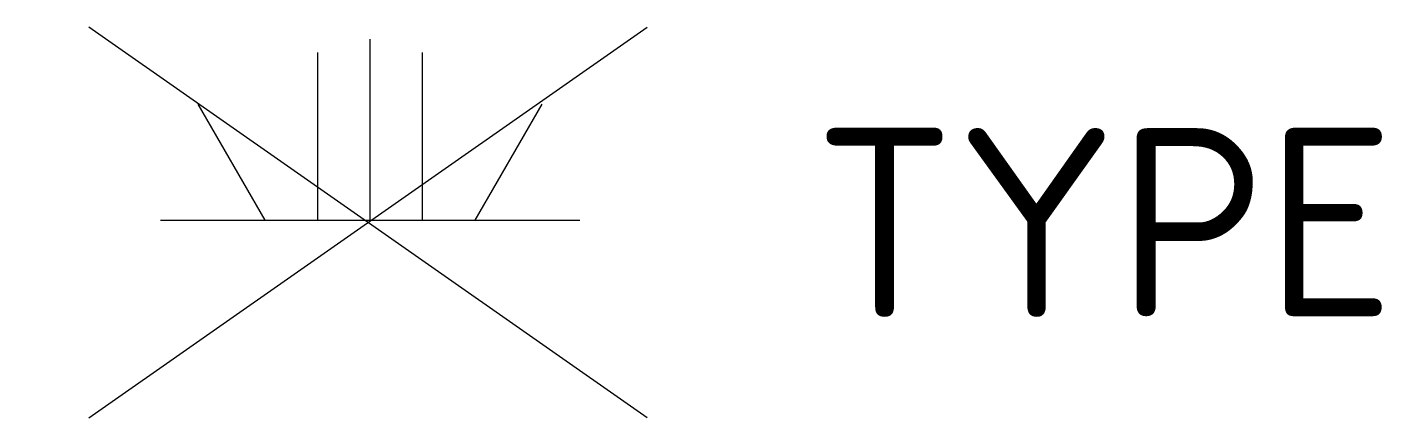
# Model space of a CAD drawing. Header units: metres. Extents: x -3.3 to 9.7, y -1.9 to 1.9.
import ezdxf
from ezdxf.enums import TextEntityAlignment as Align

# ---------------------------------------------------------------- set-up
doc = ezdxf.new("R2010")
doc.units = ezdxf.units.M
doc.layers.get('0').update_dxf_attribs({"lineweight": 25})
doc.styles.add('NLCS-ISO', font='NLCS-ISO.ttf')

msp = doc.modelspace()

# ---------------------------------------------------------------- hatches: boundary and pattern name
h = msp.add_hatch()
h.set_pattern_fill('AGR-MOERAS-SO', color=256, pattern_type=2)
h.set_pattern_definition([(0, (-2, 0), (16, 27.713), [4, -28]), (90, (0, 0), (-16, 27.713), [2, -53.426]), (90, (0.5, 0), (-16, 27.713), [1.6, -53.826]), (90, (-0.5, 0), (-16, 27.713), [1.6, -53.826]), (60, (1, 0), (-16, 27.713), [1.28, -30.72]), (120, (-1, 0), (-32, 1e-08), [1.28, -30.72])])
edge = h.paths.add_edge_path()
edge.add_ellipse((0, 0), major_axis=(-3.25, 0), ratio=0.538462, start_angle=0, end_angle=360)

# ---------------------------------------------------------------- linework, layer by layer
for p, q in [((-2.662, -1.864), (2.662, 1.864)), ((2.662, -1.864), (-2.662, 1.864))]:
    msp.add_line(p, q)

# ---------------------------------------------------------------- texts
at = {"style": 'NLCS-ISO'}
msp.add_attdef('TYPE', text='', height=1.8, dxfattribs=at).set_placement((4.25, 0), align=Align.MIDDLE_LEFT)

doc.saveas('drawing.dxf')
